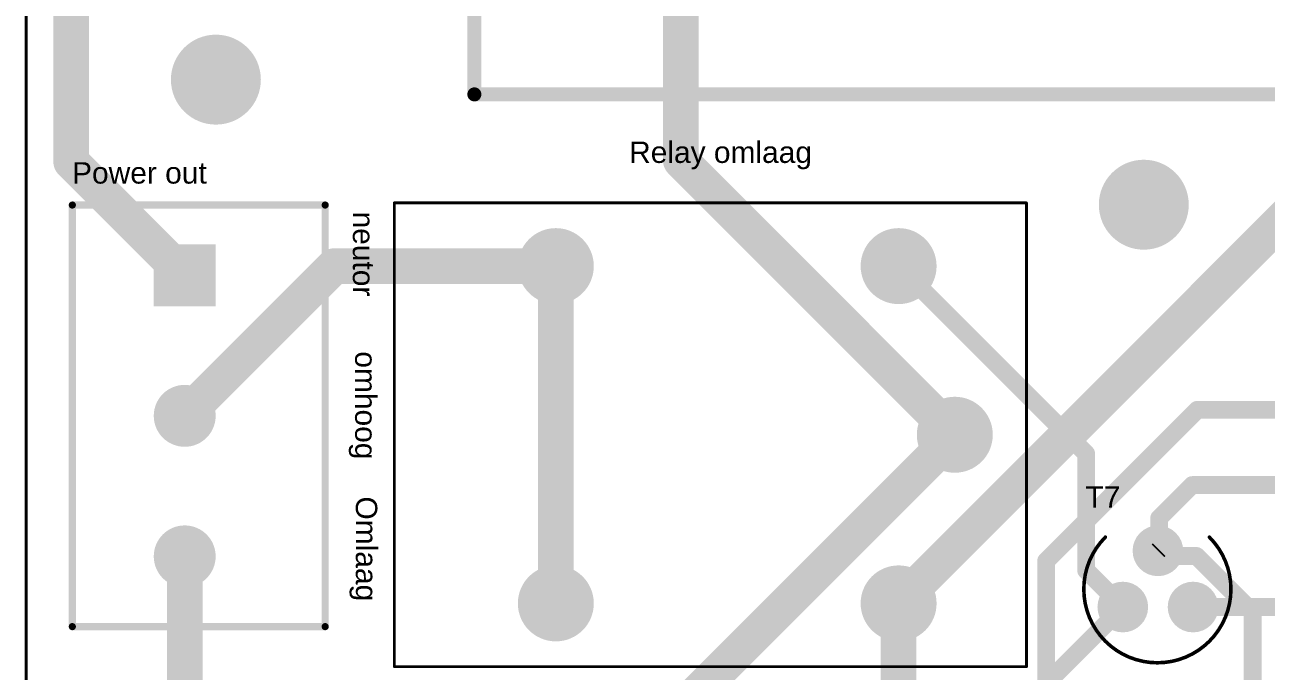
# Model space of a CAD drawing. Header units: millimetres. Extents: x 1.01 to 4.67, y 1.28 to 5.
# Drawn here: x 1.013 to 2.752, y 2.133 to 3.038 of the extents above; entities that cross this region are included whole.
import ezdxf

# ---------------------------------------------------------------- set-up
doc = ezdxf.new("R2010")
doc.units = ezdxf.units.MM
doc.header["$MEASUREMENT"] = 0
for name, color, linetype in [('BottomLayer', 5, 'Continuous'), ('BottomSolder', 6, 'Continuous'), ('Mechanical1', 6, 'Continuous'), ('MultiLayer', 9, 'Continuous'), ('PadHoleLayer', 156, 'Continuous'), ('TopLayer', 1, 'Continuous'), ('TopOverlay', 2, 'Continuous'), ('TopSolder', 216, 'Continuous')]:
    doc.layers.add(name, color=color, linetype=linetype)
doc.styles.add('Arial', font='arial.ttf', dxfattribs={"height": 0.2})

# ---------------------------------------------------------------- blocks, each defined once
blk = doc.blocks.new('TRANSFO_7')
at = {"layer": 'TopOverlay', "const_width": 0.019685}
for points in [[(-0.496063, 1.3720472), (1.480315, 1.3720472)], [(-0.496063, 1.3720472), (-0.496063, -0.2893701)]]:
    blk.add_lwpolyline(points, dxfattribs=at)
at = {"layer": 'TopOverlay', "const_width": 0.0098425}
blk.add_lwpolyline([(-0.5009842, 1.3720472, 1), (-0.4911418, 1.3720472, 1)], format="xyb", close=True, dxfattribs=at)
blk.add_lwpolyline([(-0.5009842, 1.3720472, 1), (-0.4911418, 1.3720472, 1)], format="xyb", close=True, dxfattribs=at)
blk = doc.blocks.new('NPN_9')
at = {"layer": 'BottomLayer'}
h = blk.add_hatch(color=5, dxfattribs=at)
edge = h.paths.add_edge_path()
edge.add_arc((0, 0), 0.031496, 0, 360)
h = blk.add_hatch(color=5, dxfattribs=at)
edge = h.paths.add_edge_path()
edge.add_arc((0.0984252, 0), 0.031496, 0, 360)
h = blk.add_hatch(color=5, dxfattribs=at)
edge = h.paths.add_edge_path()
edge.add_arc((0.0492126, -0.0787402), 0.031496, 0, 360)
at = {"layer": 'BottomSolder'}
h = blk.add_hatch(color=6, dxfattribs=at)
edge = h.paths.add_edge_path()
edge.add_arc((0, 0), 0.035496, 0, 360)
h = blk.add_hatch(color=6, dxfattribs=at)
edge = h.paths.add_edge_path()
edge.add_arc((0.0984252, 0), 0.035496, 0, 360)
h = blk.add_hatch(color=6, dxfattribs=at)
edge = h.paths.add_edge_path()
edge.add_arc((0.0492126, -0.0787402), 0.035496, 0, 360)
at = {"layer": 'MultiLayer'}
h = blk.add_hatch(color=9, dxfattribs=at)
edge = h.paths.add_edge_path()
edge.add_arc((0, 0), 0.031496, 0, 360)
h = blk.add_hatch(color=9, dxfattribs=at)
edge = h.paths.add_edge_path()
edge.add_arc((0.0984252, 0), 0.031496, 0, 360)
h = blk.add_hatch(color=9, dxfattribs=at)
edge = h.paths.add_edge_path()
edge.add_arc((0.0492126, -0.0787402), 0.031496, 0, 360)
at = {"layer": 'PadHoleLayer'}
h = blk.add_hatch(color=156, dxfattribs=at)
edge = h.paths.add_edge_path()
edge.add_arc((0, 0), 0.015748, 0, 360)
h = blk.add_hatch(color=156, dxfattribs=at)
edge = h.paths.add_edge_path()
edge.add_arc((0.0984252, 0), 0.015748, 0, 360)
h = blk.add_hatch(color=156, dxfattribs=at)
edge = h.paths.add_edge_path()
edge.add_arc((0.0492126, -0.0787402), 0.015748, 0, 360)
at = {"layer": 'TopLayer'}
h = blk.add_hatch(color=1, dxfattribs=at)
edge = h.paths.add_edge_path()
edge.add_arc((0, 0), 0.031496, 0, 360)
h = blk.add_hatch(color=1, dxfattribs=at)
edge = h.paths.add_edge_path()
edge.add_arc((0.0984252, 0), 0.031496, 0, 360)
h = blk.add_hatch(color=1, dxfattribs=at)
edge = h.paths.add_edge_path()
edge.add_arc((0.0492126, -0.0787402), 0.031496, 0, 360)
at = {"layer": 'TopSolder'}
h = blk.add_hatch(color=216, dxfattribs=at)
edge = h.paths.add_edge_path()
edge.add_arc((0, 0), 0.035496, 0, 360)
h = blk.add_hatch(color=216, dxfattribs=at)
edge = h.paths.add_edge_path()
edge.add_arc((0.0984252, 0), 0.035496, 0, 360)
h = blk.add_hatch(color=216, dxfattribs=at)
edge = h.paths.add_edge_path()
edge.add_arc((0.0492126, -0.0787402), 0.035496, 0, 360)
at = {"layer": 'TopOverlay', "const_width": 0.005}
blk.add_lwpolyline([(-0.0228869, -0.0978869, -2.414213562373094), (0.1228869, -0.0978869)], format="xyb", dxfattribs=at)
at = {"layer": 'TopOverlay', "const_width": 0.0025}
for points in [[(-0.0241369, -0.0978869, 1), (-0.0216369, -0.0978869, 1)], [(0.1216369, -0.0978869, 1), (0.1241369, -0.0978869, 1)]]:
    blk.add_lwpolyline(points, format="xyb", close=True, dxfattribs=at)
blk = doc.blocks.new('PRINT_RELAY_17')
at = {"layer": 'BottomLayer'}
h = blk.add_hatch(color=5, dxfattribs=at)
edge = h.paths.add_edge_path()
edge.add_arc((0, 0.4724409), 0.0492126, 0, 360)
h = blk.add_hatch(color=5, dxfattribs=at)
edge = h.paths.add_edge_path()
edge.add_arc((0.480315, 0.4724409), 0.0492126, 0, 360)
h = blk.add_hatch(color=5, dxfattribs=at)
edge = h.paths.add_edge_path()
edge.add_arc((-0.0787402, 0.2362205), 0.0492126, 0, 360)
h = blk.add_hatch(color=5, dxfattribs=at)
edge = h.paths.add_edge_path()
edge.add_arc((0, 0), 0.0492126, 0, 360)
h = blk.add_hatch(color=5, dxfattribs=at)
edge = h.paths.add_edge_path()
edge.add_arc((0.480315, 0), 0.0492126, 0, 360)
at = {"layer": 'BottomSolder'}
h = blk.add_hatch(color=6, dxfattribs=at)
edge = h.paths.add_edge_path()
edge.add_arc((0, 0.4724409), 0.0532126, 0, 360)
h = blk.add_hatch(color=6, dxfattribs=at)
edge = h.paths.add_edge_path()
edge.add_arc((0.480315, 0.4724409), 0.0532126, 0, 360)
h = blk.add_hatch(color=6, dxfattribs=at)
edge = h.paths.add_edge_path()
edge.add_arc((-0.0787402, 0.2362205), 0.0532126, 0, 360)
h = blk.add_hatch(color=6, dxfattribs=at)
edge = h.paths.add_edge_path()
edge.add_arc((0, 0), 0.0532126, 0, 360)
h = blk.add_hatch(color=6, dxfattribs=at)
edge = h.paths.add_edge_path()
edge.add_arc((0.480315, 0), 0.0532126, 0, 360)
at = {"layer": 'MultiLayer'}
h = blk.add_hatch(color=9, dxfattribs=at)
edge = h.paths.add_edge_path()
edge.add_arc((0, 0.4724409), 0.0492126, 0, 360)
h = blk.add_hatch(color=9, dxfattribs=at)
edge = h.paths.add_edge_path()
edge.add_arc((0.480315, 0.4724409), 0.0492126, 0, 360)
h = blk.add_hatch(color=9, dxfattribs=at)
edge = h.paths.add_edge_path()
edge.add_arc((-0.0787402, 0.2362205), 0.0492126, 0, 360)
h = blk.add_hatch(color=9, dxfattribs=at)
edge = h.paths.add_edge_path()
edge.add_arc((0, 0), 0.0492126, 0, 360)
h = blk.add_hatch(color=9, dxfattribs=at)
edge = h.paths.add_edge_path()
edge.add_arc((0.480315, 0), 0.0492126, 0, 360)
at = {"layer": 'PadHoleLayer'}
h = blk.add_hatch(color=156, dxfattribs=at)
edge = h.paths.add_edge_path()
edge.add_arc((0, 0.4724409), 0.0295275, 0, 360)
h = blk.add_hatch(color=156, dxfattribs=at)
edge = h.paths.add_edge_path()
edge.add_arc((0.480315, 0.4724409), 0.0295275, 0, 360)
h = blk.add_hatch(color=156, dxfattribs=at)
edge = h.paths.add_edge_path()
edge.add_arc((-0.0787402, 0.2362205), 0.0295275, 0, 360)
h = blk.add_hatch(color=156, dxfattribs=at)
edge = h.paths.add_edge_path()
edge.add_arc((0, 0), 0.0295275, 0, 360)
h = blk.add_hatch(color=156, dxfattribs=at)
edge = h.paths.add_edge_path()
edge.add_arc((0.480315, 0), 0.0295275, 0, 360)
at = {"layer": 'TopLayer'}
h = blk.add_hatch(color=1, dxfattribs=at)
edge = h.paths.add_edge_path()
edge.add_arc((0, 0.4724409), 0.0492126, 0, 360)
h = blk.add_hatch(color=1, dxfattribs=at)
edge = h.paths.add_edge_path()
edge.add_arc((0.480315, 0.4724409), 0.0492126, 0, 360)
h = blk.add_hatch(color=1, dxfattribs=at)
edge = h.paths.add_edge_path()
edge.add_arc((-0.0787402, 0.2362205), 0.0492126, 0, 360)
h = blk.add_hatch(color=1, dxfattribs=at)
edge = h.paths.add_edge_path()
edge.add_arc((0, 0), 0.0492126, 0, 360)
h = blk.add_hatch(color=1, dxfattribs=at)
edge = h.paths.add_edge_path()
edge.add_arc((0.480315, 0), 0.0492126, 0, 360)
at = {"layer": 'TopSolder'}
h = blk.add_hatch(color=216, dxfattribs=at)
edge = h.paths.add_edge_path()
edge.add_arc((0, 0.4724409), 0.0532126, 0, 360)
h = blk.add_hatch(color=216, dxfattribs=at)
edge = h.paths.add_edge_path()
edge.add_arc((0.480315, 0.4724409), 0.0532126, 0, 360)
h = blk.add_hatch(color=216, dxfattribs=at)
edge = h.paths.add_edge_path()
edge.add_arc((-0.0787402, 0.2362205), 0.0532126, 0, 360)
h = blk.add_hatch(color=216, dxfattribs=at)
edge = h.paths.add_edge_path()
edge.add_arc((0, 0), 0.0532126, 0, 360)
h = blk.add_hatch(color=216, dxfattribs=at)
edge = h.paths.add_edge_path()
edge.add_arc((0.480315, 0), 0.0532126, 0, 360)
at = {"layer": 'TopOverlay', "const_width": 0.003937}
for points in [[(-0.1791339, 0.5610236), (-0.1791339, -0.0885827)], [(0.7066929, 0.5610236), (-0.1791339, 0.5610236)], [(0.7066929, 0.5610236), (0.7066929, -0.0885827)], [(0.7066929, -0.0885827), (-0.1791339, -0.0885827)]]:
    blk.add_lwpolyline(points, dxfattribs=at)
at = {"layer": 'TopOverlay', "const_width": 0.0019685}
for points in [[(-0.1801181, 0.5610236, 1), (-0.1781497, 0.5610236, 1)], [(-0.1801181, 0.5610236, 1), (-0.1781497, 0.5610236, 1)], [(0.7057087, 0.5610236, 1), (0.7076771, 0.5610236, 1)], [(0.7057087, 0.5610236, 1), (0.7076771, 0.5610236, 1)], [(-0.1801181, -0.0885827, 1), (-0.1781497, -0.0885827, 1)], [(-0.1801181, -0.0885827, 1), (-0.1781497, -0.0885827, 1)], [(0.7057087, -0.0885827, 1), (0.7076771, -0.0885827, 1)], [(0.7057087, -0.0885827, 1), (0.7076771, -0.0885827, 1)]]:
    blk.add_lwpolyline(points, format="xyb", close=True, dxfattribs=at)
blk = doc.blocks.new('HEADER_3_28')
at = {"layer": 'BottomLayer'}
blk.add_hatch(color=5, dxfattribs=at).paths.add_polyline_path([(-0.0393701, 0.0393701), (0.0393701, 0.0393701), (0.0393701, -0.0393701), (-0.0393701, -0.0393701)])
h = blk.add_hatch(color=5, dxfattribs=at)
edge = h.paths.add_edge_path()
edge.add_arc((0.1968504, 0), 0.0393701, 0, 360)
h = blk.add_hatch(color=5, dxfattribs=at)
edge = h.paths.add_edge_path()
edge.add_arc((0.3937008, 0), 0.0393701, 0, 360)
at = {"layer": 'BottomSolder'}
blk.add_hatch(color=6, dxfattribs=at).paths.add_polyline_path([(-0.0433701, 0.0433701), (0.0433701, 0.0433701), (0.0433701, -0.0433701), (-0.0433701, -0.0433701)])
h = blk.add_hatch(color=6, dxfattribs=at)
edge = h.paths.add_edge_path()
edge.add_arc((0.1968504, 0), 0.0433701, 0, 360)
h = blk.add_hatch(color=6, dxfattribs=at)
edge = h.paths.add_edge_path()
edge.add_arc((0.3937008, 0), 0.0433701, 0, 360)
at = {"layer": 'MultiLayer'}
blk.add_hatch(color=9, dxfattribs=at).paths.add_polyline_path([(-0.0393701, 0.0393701), (0.0393701, 0.0393701), (0.0393701, -0.0393701), (-0.0393701, -0.0393701)])
h = blk.add_hatch(color=9, dxfattribs=at)
edge = h.paths.add_edge_path()
edge.add_arc((0.1968504, 0), 0.0393701, 0, 360)
h = blk.add_hatch(color=9, dxfattribs=at)
edge = h.paths.add_edge_path()
edge.add_arc((0.3937008, 0), 0.0393701, 0, 360)
at = {"layer": 'PadHoleLayer'}
blk.add_hatch(color=156, dxfattribs=at).paths.add_polyline_path([(-0.02165355, 0.02165355), (0.02165355, 0.02165355), (0.02165355, -0.02165355), (-0.02165355, -0.02165355)])
h = blk.add_hatch(color=156, dxfattribs=at)
edge = h.paths.add_edge_path()
edge.add_arc((0.1968504, 0), 0.0216535, 0, 360)
h = blk.add_hatch(color=156, dxfattribs=at)
edge = h.paths.add_edge_path()
edge.add_arc((0.3937008, 0), 0.0216535, 0, 360)
at = {"layer": 'TopLayer'}
blk.add_hatch(color=1, dxfattribs=at).paths.add_polyline_path([(-0.0393701, 0.0393701), (0.0393701, 0.0393701), (0.0393701, -0.0393701), (-0.0393701, -0.0393701)])
h = blk.add_hatch(color=1, dxfattribs=at)
edge = h.paths.add_edge_path()
edge.add_arc((0.1968504, 0), 0.0393701, 0, 360)
h = blk.add_hatch(color=1, dxfattribs=at)
edge = h.paths.add_edge_path()
edge.add_arc((0.3937008, 0), 0.0393701, 0, 360)
at = {"layer": 'TopSolder'}
blk.add_hatch(color=216, dxfattribs=at).paths.add_polyline_path([(-0.0433701, 0.0433701), (0.0433701, 0.0433701), (0.0433701, -0.0433701), (-0.0433701, -0.0433701)])
h = blk.add_hatch(color=216, dxfattribs=at)
edge = h.paths.add_edge_path()
edge.add_arc((0.1968504, 0), 0.0433701, 0, 360)
h = blk.add_hatch(color=216, dxfattribs=at)
edge = h.paths.add_edge_path()
edge.add_arc((0.3937008, 0), 0.0433701, 0, 360)
at = {"layer": 'TopOverlay', "const_width": 0.01}
for points in [[(0.492126, 0.1968504), (-0.0984252, 0.1968504)], [(-0.0984252, -0.1574803), (-0.0984252, 0.1968504)], [(0.492126, -0.1574803), (0.492126, 0.1968504)], [(0.492126, -0.1574803), (-0.0984252, -0.1574803)]]:
    blk.add_lwpolyline(points, dxfattribs=at)
at = {"layer": 'TopOverlay', "const_width": 0.005}
for points in [[(-0.1009252, 0.1968504, 1), (-0.0959252, 0.1968504, 1)], [(-0.1009252, 0.1968504, 1), (-0.0959252, 0.1968504, 1)], [(0.489626, 0.1968504, 1), (0.494626, 0.1968504, 1)], [(0.489626, 0.1968504, 1), (0.494626, 0.1968504, 1)], [(-0.1009252, -0.1574803, 1), (-0.0959252, -0.1574803, 1)], [(-0.1009252, -0.1574803, 1), (-0.0959252, -0.1574803, 1)], [(0.489626, -0.1574803, 1), (0.494626, -0.1574803, 1)], [(0.489626, -0.1574803, 1), (0.494626, -0.1574803, 1)]]:
    blk.add_lwpolyline(points, format="xyb", close=True, dxfattribs=at)

msp = doc.modelspace()

# ---------------------------------------------------------------- hatches: boundary and pattern name
at = {"layer": 'BottomLayer'}
h = msp.add_hatch(color=5, dxfattribs=at)
edge = h.paths.add_edge_path()
edge.add_arc((1.2805118, 2.9616142), 0.03, 0, 360)
h = msp.add_hatch(color=5, dxfattribs=at)
edge = h.paths.add_edge_path()
edge.add_arc((2.5807087, 2.7864173), 0.03, 0, 360)
at = {"layer": 'BottomSolder'}
h = msp.add_hatch(color=6, dxfattribs=at)
edge = h.paths.add_edge_path()
edge.add_arc((1.2805118, 2.9616142), 0.034, 0, 360)
h = msp.add_hatch(color=6, dxfattribs=at)
edge = h.paths.add_edge_path()
edge.add_arc((2.5807087, 2.7864173), 0.034, 0, 360)
at = {"layer": 'MultiLayer'}
h = msp.add_hatch(color=9, dxfattribs=at)
edge = h.paths.add_edge_path()
edge.add_arc((1.2805118, 2.9616142), 0.03, 0, 360)
h = msp.add_hatch(color=9, dxfattribs=at)
edge = h.paths.add_edge_path()
edge.add_arc((2.5807087, 2.7864173), 0.03, 0, 360)
at = {"layer": 'PadHoleLayer'}
h = msp.add_hatch(color=156, dxfattribs=at)
edge = h.paths.add_edge_path()
edge.add_arc((1.2805118, 2.9616142), 0.063, 0, 360)
h = msp.add_hatch(color=156, dxfattribs=at)
edge = h.paths.add_edge_path()
edge.add_arc((2.5807087, 2.7864173), 0.063, 0, 360)
at = {"layer": 'TopLayer'}
h = msp.add_hatch(color=1, dxfattribs=at)
edge = h.paths.add_edge_path()
edge.add_arc((1.2805118, 2.9616142), 0.03, 0, 360)
h = msp.add_hatch(color=1, dxfattribs=at)
edge = h.paths.add_edge_path()
edge.add_arc((2.5807087, 2.7864173), 0.03, 0, 360)
at = {"layer": 'TopSolder'}
h = msp.add_hatch(color=216, dxfattribs=at)
edge = h.paths.add_edge_path()
edge.add_arc((1.2805118, 2.9616142), 0.034, 0, 360)
h = msp.add_hatch(color=216, dxfattribs=at)
edge = h.paths.add_edge_path()
edge.add_arc((2.5807087, 2.7864173), 0.034, 0, 360)

# ---------------------------------------------------------------- linework, layer by layer
at = {"layer": 'BottomLayer'}
for points, const_width in [([(1.0777559, 2.8466076), (1.0777559, 4.5894284)], 0.05), ([(1.9320866, 2.848014), (1.9320866, 3.4370078)], 0.05), ([(1.0777559, 2.8466076), (1.2368259, 2.6875376)], 0.05), ([(1.9320866, 2.848014), (2.3159094, 2.4641912)], 0.05), ([(1.236826, 2.4906872), (1.4465505, 2.7004117)], 0.05), ([(1.4465505, 2.7004117), (1.7568542, 2.7004117)], 0.05), ([(1.7568542, 2.2279708), (1.7568542, 2.7004117)], 0.05), ([(2.2371692, 2.7004117), (2.5, 2.4375809)], 0.025), ([(1.2368259, 2.4906872), (1.236826, 2.4906872)], 0.05), ([(1.8639904, 2.0122722), (2.3159094, 2.4641912)], 0.05), ([(2.5, 2.2741651), (2.5, 2.4375809)], 0.025), ([(1.2368259, 1.9765496), (1.2368259, 2.2938368)], 0.05), ([(2.5, 2.2741651), (2.5513095, 2.2228556)], 0.025), ([(2.4271654, 2.0987115), (2.5513095, 2.2228556)], 0.025), ([(2.6497347, 2.2228556), (2.8281951, 2.2228556)], 0.025)]:
    msp.add_lwpolyline(points, dxfattribs=dict(at, const_width=const_width))
for points, const_width in [([(1.0652559, 2.8466076, 1), (1.0902559, 2.8466076, 1)], 0.025), ([(1.0652559, 2.8466076, 1), (1.0902559, 2.8466076, 1)], 0.025), ([(1.9195866, 2.848014, 1), (1.9445866, 2.848014, 1)], 0.025), ([(1.9195866, 2.848014, 1), (1.9445866, 2.848014, 1)], 0.025), ([(1.4340505, 2.7004117, 1), (1.4590505, 2.7004117, 1)], 0.025), ([(1.4340505, 2.7004117, 1), (1.4590505, 2.7004117, 1)], 0.025), ([(1.7443542, 2.7004117, 1), (1.7693542, 2.7004117, 1)], 0.025), ([(1.7443542, 2.7004117, 1), (1.7693542, 2.7004117, 1)], 0.025), ([(1.2243259, 2.6875376, 1), (1.2493259, 2.6875376, 1)], 0.025), ([(2.2309192, 2.7004117, 1), (2.2434192, 2.7004117, 1)], 0.0125), ([(1.2243259, 2.4906872, 1), (1.2493259, 2.4906872, 1)], 0.025), ([(1.224326, 2.4906872, 1), (1.249326, 2.4906872, 1)], 0.025), ([(1.224326, 2.4906872, 1), (1.249326, 2.4906872, 1)], 0.025), ([(2.3034094, 2.4641912, 1), (2.3284094, 2.4641912, 1)], 0.025), ([(2.3034094, 2.4641912, 1), (2.3284094, 2.4641912, 1)], 0.025), ([(2.49375, 2.4375809, 1), (2.50625, 2.4375809, 1)], 0.0125), ([(2.49375, 2.4375809, 1), (2.50625, 2.4375809, 1)], 0.0125), ([(1.2243259, 2.2938368, 1), (1.2493259, 2.2938368, 1)], 0.025), ([(2.49375, 2.2741651, 1), (2.50625, 2.2741651, 1)], 0.0125), ([(2.49375, 2.2741651, 1), (2.50625, 2.2741651, 1)], 0.0125), ([(1.7443542, 2.2279708, 1), (1.7693542, 2.2279708, 1)], 0.025), ([(2.5450595, 2.2228556, 1), (2.5575595, 2.2228556, 1)], 0.0125), ([(2.5450595, 2.2228556, 1), (2.5575595, 2.2228556, 1)], 0.0125), ([(2.6434847, 2.2228556, 1), (2.6559847, 2.2228556, 1)], 0.0125)]:
    msp.add_lwpolyline(points, format="xyb", close=True, dxfattribs=dict(at, const_width=const_width))
at = {"layer": 'Mechanical1', "const_width": 0.003937}
msp.add_lwpolyline([(1.0147638, 1.2795276), (1.0147638, 5.0029528)], dxfattribs=at)
at = {"layer": 'TopLayer'}
for points, const_width in [([(2.2371692, 2.2279708), (2.8084108, 2.7992125)], 0.05), ([(2.4438976, 2.2874015), (2.6555118, 2.4990157)], 0.025), ([(2.6555118, 2.4990157), (2.8570866, 2.4990157)], 0.025), ([(2.6023071, 2.3473858), (2.6486221, 2.3937008)], 0.025), ([(2.6486221, 2.3937008), (3.3416299, 2.3937008)], 0.025), ([(2.6023071, 2.3033808), (2.6023071, 2.3473858)], 0.025), ([(2.6005221, 2.3015958), (2.6023071, 2.3033808)], 0.025), ([(2.6005221, 2.3015958), (2.6077915, 2.2943264)], 0.025), ([(2.4438976, 2.1161572), (2.4438976, 2.2874015)], 0.025), ([(2.6077915, 2.2943264), (2.6546257, 2.2943264)], 0.025), ([(2.6546257, 2.2943264), (2.7332677, 2.2156844)], 0.025), ([(2.2372047, 2.0393701), (2.2372047, 2.2279353)], 0.05), ([(2.2371692, 2.2279708), (2.2372047, 2.2279353)], 0.04), ([(2.7332677, 2.1066193), (2.7332677, 2.2156844)], 0.025)]:
    msp.add_lwpolyline(points, dxfattribs=dict(at, const_width=const_width))
for points, const_width in [([(2.6492618, 2.4990157, 1), (2.6617618, 2.4990157, 1)], 0.0125), ([(2.6492618, 2.4990157, 1), (2.6617618, 2.4990157, 1)], 0.0125), ([(2.6423721, 2.3937008, 1), (2.6548721, 2.3937008, 1)], 0.0125), ([(2.6423721, 2.3937008, 1), (2.6548721, 2.3937008, 1)], 0.0125), ([(2.5960571, 2.3473858, 1), (2.6085571, 2.3473858, 1)], 0.0125), ([(2.5960571, 2.3473858, 1), (2.6085571, 2.3473858, 1)], 0.0125), ([(2.5942721, 2.3015958, 1), (2.6067721, 2.3015958, 1)], 0.0125), ([(2.5942721, 2.3015958, 1), (2.6067721, 2.3015958, 1)], 0.0125), ([(2.5960571, 2.3033808, 1), (2.6085571, 2.3033808, 1)], 0.0125), ([(2.5960571, 2.3033808, 1), (2.6085571, 2.3033808, 1)], 0.0125), ([(2.4376476, 2.2874015, 1), (2.4501476, 2.2874015, 1)], 0.0125), ([(2.4376476, 2.2874015, 1), (2.4501476, 2.2874015, 1)], 0.0125), ([(2.6015415, 2.2943264, 1), (2.6140415, 2.2943264, 1)], 0.0125), ([(2.6015415, 2.2943264, 1), (2.6140415, 2.2943264, 1)], 0.0125), ([(2.6483757, 2.2943264, 1), (2.6608757, 2.2943264, 1)], 0.0125), ([(2.6483757, 2.2943264, 1), (2.6608757, 2.2943264, 1)], 0.0125), ([(2.2246692, 2.2279708, 1), (2.2496692, 2.2279708, 1)], 0.025), ([(2.2247047, 2.2279353, 1), (2.2497047, 2.2279353, 1)], 0.025), ([(2.2271692, 2.2279708, 1), (2.2471692, 2.2279708, 1)], 0.02), ([(2.2272047, 2.2279353, 1), (2.2472047, 2.2279353, 1)], 0.02), ([(2.7270177, 2.2156844, 1), (2.7395177, 2.2156844, 1)], 0.0125), ([(2.7270177, 2.2156844, 1), (2.7395177, 2.2156844, 1)], 0.0125)]:
    msp.add_lwpolyline(points, format="xyb", close=True, dxfattribs=dict(at, const_width=const_width))

# ---------------------------------------------------------------- block references
for name, p, rotation in [('TRANSFO_7', (3.0147638, 3.4370078), 90), ('HEADER_3_28', (1.2368259, 2.6875376), 270), ('PRINT_RELAY_17', (2.2371692, 2.7004117), 180), ('NPN_9', (2.6497347, 2.2228556), 180)]:
    msp.add_blockref(name, p, dxfattribs=dict(rotation=rotation))

# ---------------------------------------------------------------- texts
at = {"layer": 'TopOverlay', "style": 'Arial'}
for s, p in [('Relay omlaag', (1.859547, 2.8449426)), ('Power out', (1.079, 2.816)), ('T7', (2.499, 2.362))]:
    msp.add_text(s, height=0.03, dxfattribs=at).set_placement(p)
for s, p in [('neutor', (1.4725197, 2.7768245)), ('omhoog', (1.4756267, 2.5810355)), ('Omlaag', (1.4766109, 2.3777488))]:
    msp.add_text(s, height=0.03, rotation=270, dxfattribs=at).set_placement(p)

doc.saveas('drawing.dxf')
